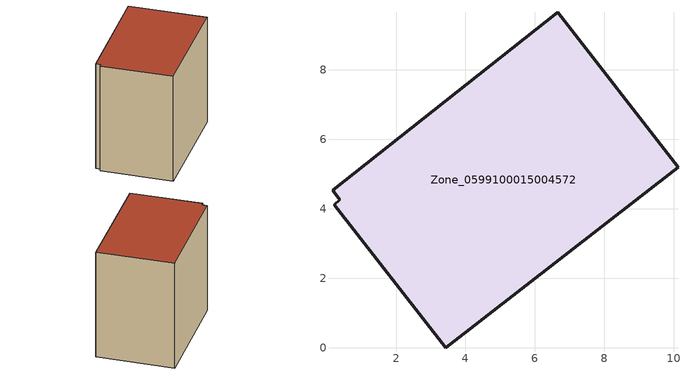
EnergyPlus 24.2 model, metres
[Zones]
Zone_0599100015004572
 floor ground (C_G): 0.23,4.12 0.39,4.25 0.17,4.54 6.65,9.66 10.12,5.2 3.43,0 z0.93
 wall outside (C_F): 3.43,0 10.12,5.2 6.65,9.66 0.17,4.54 0.39,4.25 0.23,4.12 3.43,0 z0.93:9.2
 roof outside (C_R): 0.39,4.25 0.23,4.12 3.43,0 10.12,5.2 6.65,9.66 0.17,4.54 z9.2
[BUILDING]
Pand.0599100015004572: North Axis=0; Terrain=City; Loads Convergence Tolerance Value=0.04; Temperature Convergence Tolerance Value=0.4; Solar Distribution=FullExterior; Maximum Number of Warmup Days=25; Minimum Number of Warmup Days=1
[Site:Location]
Rotterdam.The.Hague.AP_ZH_NLD Design_Conditions: Latitude=51.96; Longitude=4.45; Time Zone=1; Elevation=-4.5
[SITE:GROUNDTEMPERATURE:BUILDINGSURFACE]
18, 18, 18, 18, 18, 18, 18, 18, 18, 18, 18, 18
[MATERIAL] Thermal Absorptance=0.9; Solar Absorptance=0.7; Visible Absorptance=0.7
Name | Roughness | Thickness | Conductivity | Density | Specific Heat
G.TI.1975-1991 | MediumSmooth | 0.15 | 0.288461 | 540 | 1210
F.TI.1975-1991 | Rough | 0.3 | 0.230769 | 1920 | 840
R.TI.1975-1991 | MediumRough | 0.2 | 0.153846 | 1500 | 1000
[CONSTRUCTION]
C_G: G.TI.1975-1991
C_F: F.TI.1975-1991
C_R: R.TI.1975-1991
[ZONE]
Zone_0599100015004572: Type=1; Multiplier=1; Ceiling Height=Autocalculate; Volume=Autocalculate; Floor Area=autocalculate; Part of Total Floor Area=Yes
[ZONEINFILTRATION:DESIGNFLOWRATE]
Infil_Zone_0599100015004572: Zone or ZoneList or Space or SpaceList=Zone_0599100015004572; Schedule=AlwaysOn; Design Flow Rate Calculation Method=Flow/Area; Flow Rate per Floor Area=0.003; Constant Term Coefficient=1; Temperature Term Coefficient=0; Velocity Term Coefficient=0; Velocity Squared Term Coefficient=0
[HVACTEMPLATE:ZONE:IDEALLOADSAIRSYSTEM]
Zone_0599100015004572: Maximum Heating Supply Air Temperature=50; Minimum Cooling Supply Air Temperature=13; Maximum Heating Supply Air Humidity Ratio=0.0156; Minimum Cooling Supply Air Humidity Ratio=0.0077; Heating Limit=NoLimit; Cooling Limit=NoLimit; Dehumidification Control Type=ConstantSensibleHeatRatio; Cooling Sensible Heat Ratio=0.7; Dehumidification Setpoint=60; Humidification Control Type=None; Humidification Setpoint=30; Outdoor Air Method=None; Outdoor Air Flow Rate per Person=0.00944; Outdoor Air Flow Rate per Zone Floor Area=0; Outdoor Air Flow Rate per Zone=0; Demand Controlled Ventilation Type=None; Outdoor Air Economizer Type=NoEconomizer; Heat Recovery Type=None; Sensible Heat Recovery Effectiveness=0.7; Latent Heat Recovery Effectiveness=0.65
[ZONECONTROL:THERMOSTAT]
ThermostatControl_Zone_0599100015004572: Zone or ZoneList=Zone_0599100015004572; Control Type Schedule=DualSetpointControlType; Control 1=Thermostat_Zone_0599100015004572; Temperature Difference Between Cutout And Setpoint=0
[THERMOSTATSETPOINT:DUALSETPOINT]
Thermostat_Zone_0599100015004572: Heating Setpoint Temperature Schedule=HeatingSetpoint_Zone_0599100015004572; Cooling Setpoint Temperature Schedule=CoolingSetpoint_Zone_0599100015004572
[SCHEDULE:COMPACT]
HeatingSetpoint_Zone_0599100015004572: Through: 12/31, For: AllDays, Until: 24:00, 21
CoolingSetpoint_Zone_0599100015004572: Through: 12/31, For: AllDays, Until: 24:00, 24
DualSetpointControlType: Through: 12/31, For: AllDays, Until: 24:00, 4
AlwaysOn: Through: 12/31, For: AllDays, Until: 24:00, 1
